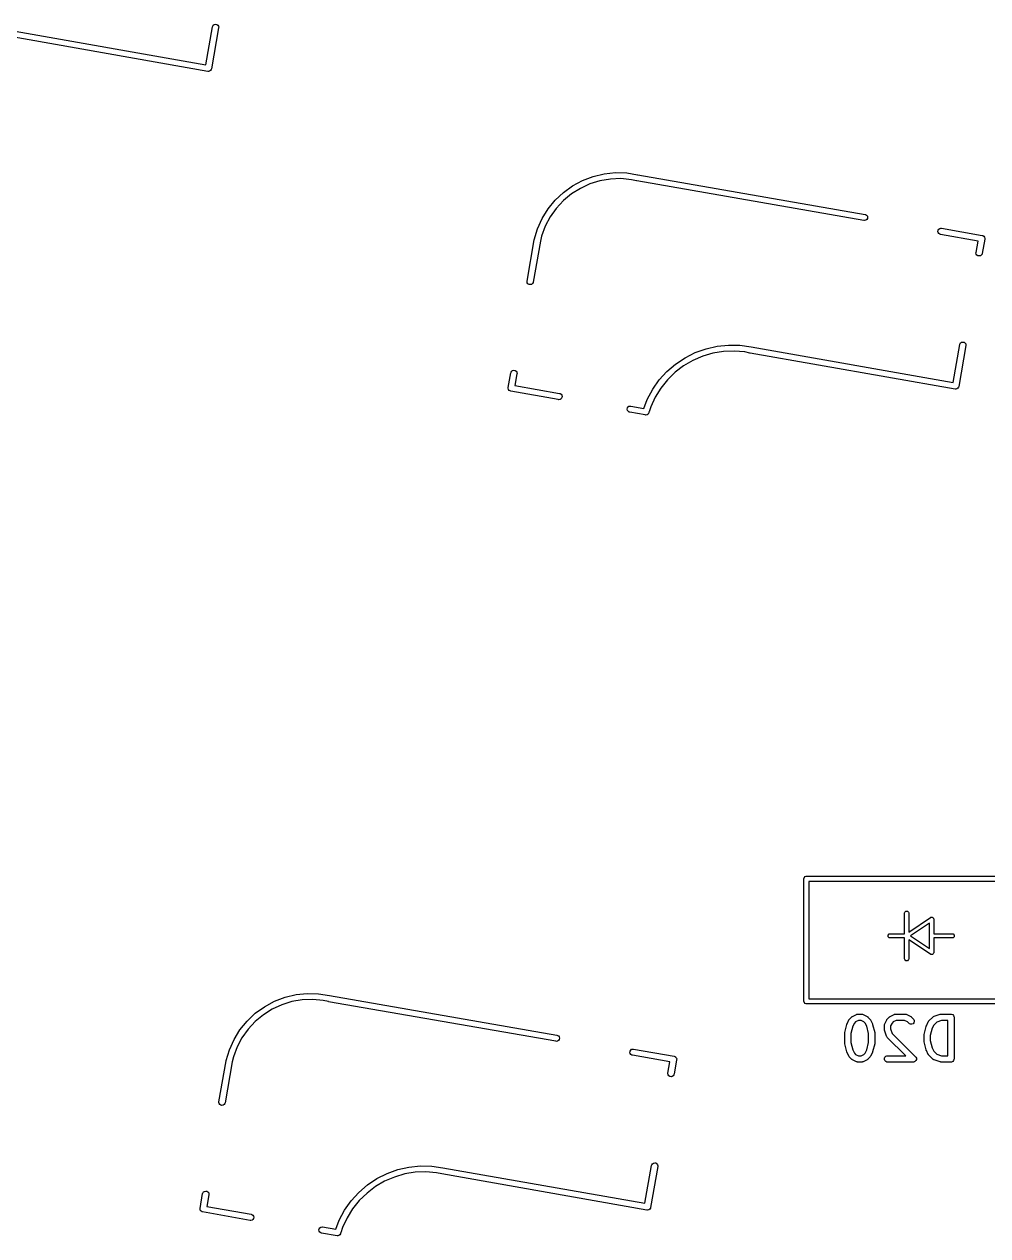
# Model space of a CAD drawing. Extents: x 2.6 to 14.1, y -9.2 to -3.9.
# Drawn here: x 5.356 to 6.267, y -7.69 to -6.544 of the extents above; entities that cross this region are included whole.
import ezdxf

# ---------------------------------------------------------------- set-up
doc = ezdxf.new("R2010")
doc.units = 0
doc.header["$MEASUREMENT"] = 0
doc.layers.add('BLACK', color=7, linetype='CONTINUOUS')

msp = doc.modelspace()

# ---------------------------------------------------------------- linework, layer by layer
at = {"layer": 'BLACK', "linetype": 'CONTINUOUS'}
for p, q in [((5.3367, -6.5487), (5.5277, -6.5824)), ((5.5277, -6.5824), (5.534, -6.5465)), ((5.5398, -6.5476), (5.533, -6.5863)), ((5.534, -6.5465), (5.5342, -6.546)), ((5.5342, -6.546), (5.5348, -6.545)), ((5.5348, -6.545), (5.5357, -6.5443)), ((5.5357, -6.5443), (5.5368, -6.5441)), ((5.5368, -6.5441), (5.538, -6.5443)), ((5.538, -6.5443), (5.539, -6.5449)), ((5.539, -6.5449), (5.5396, -6.5458)), ((5.5396, -6.5458), (5.5399, -6.547)), ((5.5399, -6.547), (5.5398, -6.5476)), ((5.5296, -6.5887), (5.3357, -6.5545)), ((5.5328, -6.5869), (5.5322, -6.5879)), ((5.533, -6.5863), (5.5328, -6.5869)), ((5.5301, -6.5888), (5.5296, -6.5887)), ((5.5313, -6.5885), (5.5301, -6.5888)), ((5.5322, -6.5879), (5.5313, -6.5885)), ((5.8839, -6.6918), (5.8939, -6.688)), ((5.8939, -6.688), (5.9043, -6.6855)), ((5.9043, -6.6855), (5.915, -6.6844)), ((5.9202, -6.6901), (5.9102, -6.6905)), ((5.915, -6.6844), (5.9257, -6.6847)), ((5.9301, -6.6911), (5.9202, -6.6901)), ((5.9257, -6.6847), (5.936, -6.6864)), ((5.936, -6.6864), (5.9361, -6.6864)), ((5.9361, -6.6864), (6.151, -6.7239)), ((5.8659, -6.7032), (5.8745, -6.6969)), ((5.8819, -6.6993), (5.8735, -6.7045)), ((5.8745, -6.6969), (5.8839, -6.6918)), ((5.8909, -6.6951), (5.8819, -6.6993)), ((5.9004, -6.6922), (5.8909, -6.6951)), ((5.9102, -6.6905), (5.9004, -6.6922)), ((5.9349, -6.6922), (5.9301, -6.6911)), ((5.935, -6.6922), (5.9349, -6.6922)), ((5.9349, -6.6922), (5.9349, -6.6922)), ((5.9351, -6.6922), (5.935, -6.6922)), ((6.1499, -6.7297), (5.9351, -6.6922)), ((5.8513, -6.7188), (5.8581, -6.7105)), ((5.8581, -6.7105), (5.8659, -6.7032)), ((5.8658, -6.7109), (5.859, -6.7182)), ((5.8735, -6.7045), (5.8658, -6.7109)), ((5.8457, -6.7279), (5.8513, -6.7188)), ((5.859, -6.7182), (5.8533, -6.7263)), ((6.151, -6.7239), (6.1515, -6.724)), ((6.1515, -6.724), (6.1525, -6.7246)), ((6.1525, -6.7246), (6.1532, -6.7256)), ((5.8414, -6.7377), (5.8457, -6.7279)), ((5.8486, -6.7351), (5.8452, -6.7444)), ((5.8533, -6.7263), (5.8486, -6.7351)), ((6.1505, -6.7297), (6.1499, -6.7297)), ((6.1516, -6.7295), (6.1505, -6.7297)), ((6.1526, -6.7288), (6.1516, -6.7295)), ((6.1532, -6.7278), (6.1526, -6.7288)), ((6.1532, -6.7256), (6.1534, -6.7267)), ((6.1534, -6.7267), (6.1532, -6.7278)), ((5.8383, -6.7479), (5.8414, -6.7377)), ((5.8452, -6.7444), (5.8441, -6.7492)), ((6.2199, -6.74), (6.2201, -6.7389)), ((6.2202, -6.7411), (6.2199, -6.74)), ((6.2201, -6.7389), (6.2208, -6.7379)), ((6.2208, -6.7421), (6.2202, -6.7411)), ((6.2208, -6.7379), (6.2217, -6.7373)), ((6.2218, -6.7427), (6.2208, -6.7421)), ((6.2217, -6.7373), (6.2228, -6.737)), ((6.2224, -6.7429), (6.2218, -6.7427)), ((6.2579, -6.7491), (6.2224, -6.7429)), ((6.2228, -6.737), (6.2234, -6.737)), ((6.2234, -6.737), (6.2618, -6.7438)), ((6.2618, -6.7438), (6.2623, -6.744)), ((6.2642, -6.7472), (6.2618, -6.7608)), ((6.2623, -6.744), (6.2633, -6.7446)), ((6.2633, -6.7446), (6.264, -6.7455)), ((6.264, -6.7455), (6.2642, -6.7467)), ((6.2642, -6.7467), (6.2642, -6.7472)), ((5.8314, -6.7869), (5.8383, -6.7481)), ((5.8441, -6.7492), (5.8372, -6.7879)), ((5.8383, -6.748), (5.8383, -6.7479)), ((5.8383, -6.7481), (5.8383, -6.748)), ((6.256, -6.7598), (6.2579, -6.7491)), ((6.2559, -6.7604), (6.256, -6.7598)), ((6.2562, -6.7615), (6.2559, -6.7604)), ((6.2568, -6.7624), (6.2562, -6.7615)), ((6.2578, -6.763), (6.2568, -6.7624)), ((6.2589, -6.7632), (6.2578, -6.763)), ((6.2601, -6.763), (6.2589, -6.7632)), ((6.261, -6.7623), (6.2601, -6.763)), ((6.2616, -6.7614), (6.261, -6.7623)), ((6.2618, -6.7608), (6.2616, -6.7614)), ((5.8314, -6.7874), (5.8314, -6.7869)), ((5.8316, -6.7886), (5.8314, -6.7874)), ((5.8323, -6.7895), (5.8316, -6.7886)), ((5.8333, -6.7901), (5.8323, -6.7895)), ((5.8344, -6.7903), (5.8333, -6.7901)), ((5.8355, -6.7901), (5.8344, -6.7903)), ((5.8365, -6.7894), (5.8355, -6.7901)), ((5.8371, -6.7884), (5.8365, -6.7894)), ((5.8372, -6.7879), (5.8371, -6.7884)), ((6.0007, -6.8509), (6.0112, -6.8485)), ((6.0112, -6.8485), (6.0219, -6.8475)), ((6.0219, -6.8475), (6.0327, -6.8477)), ((6.0327, -6.8477), (6.0432, -6.8492)), ((6.0432, -6.8492), (6.0433, -6.8492)), ((6.0433, -6.8492), (6.2343, -6.8829)), ((6.2343, -6.8829), (6.2406, -6.847)), ((6.2464, -6.848), (6.2396, -6.8868)), ((6.2406, -6.847), (6.2407, -6.8465)), ((6.2407, -6.8465), (6.2414, -6.8455)), ((6.2414, -6.8455), (6.2423, -6.8448)), ((6.2423, -6.8448), (6.2434, -6.8446)), ((6.2434, -6.8446), (6.2446, -6.8448)), ((6.2446, -6.8448), (6.2455, -6.8454)), ((6.2455, -6.8454), (6.2462, -6.8463)), ((6.2462, -6.8463), (6.2464, -6.8475)), ((6.2464, -6.8475), (6.2464, -6.848)), ((5.9719, -6.8655), (5.9809, -6.8595)), ((5.9882, -6.862), (5.9795, -6.8671)), ((5.9809, -6.8595), (5.9905, -6.8546)), ((5.9975, -6.858), (5.9882, -6.862)), ((5.9905, -6.8546), (6.0007, -6.8509)), ((6.0072, -6.8552), (5.9975, -6.858)), ((6.0171, -6.8536), (6.0072, -6.8552)), ((6.0272, -6.8532), (6.0171, -6.8536)), ((6.0373, -6.854), (6.0272, -6.8532)), ((6.0422, -6.855), (6.0373, -6.854)), ((6.0423, -6.855), (6.0422, -6.855)), ((6.0422, -6.855), (6.0422, -6.855)), ((6.0422, -6.855), (6.0422, -6.855)), ((6.2361, -6.8892), (6.0423, -6.855)), ((5.8137, -6.8877), (5.8161, -6.8737)), ((5.8161, -6.8737), (5.8163, -6.8732)), ((5.8163, -6.8732), (5.8169, -6.8722)), ((5.8169, -6.8722), (5.8178, -6.8715)), ((5.8178, -6.8715), (5.819, -6.8713)), ((5.819, -6.8713), (5.8201, -6.8715)), ((5.8201, -6.8715), (5.8211, -6.8721)), ((5.8211, -6.8721), (5.8217, -6.873)), ((5.8217, -6.873), (5.822, -6.8742)), ((5.9565, -6.8805), (5.9637, -6.8725)), ((5.9637, -6.8725), (5.9719, -6.8655)), ((5.9714, -6.8732), (5.9642, -6.8803)), ((5.9795, -6.8671), (5.9714, -6.8732)), ((5.8219, -6.8747), (5.82, -6.8858)), ((5.822, -6.8742), (5.8219, -6.8747)), ((5.9502, -6.8893), (5.9565, -6.8805)), ((5.9642, -6.8803), (5.9579, -6.8881)), ((5.8136, -6.8882), (5.8137, -6.8877)), ((5.8139, -6.8894), (5.8136, -6.8882)), ((5.8145, -6.8903), (5.8139, -6.8894)), ((5.8155, -6.8909), (5.8145, -6.8903)), ((5.8161, -6.8911), (5.8155, -6.8909)), ((5.861, -6.899), (5.8161, -6.8911)), ((5.82, -6.8858), (5.8621, -6.8932)), ((5.8621, -6.8932), (5.8626, -6.8934)), ((5.8626, -6.8934), (5.8636, -6.894)), ((5.8636, -6.894), (5.8642, -6.8949)), ((5.8642, -6.8949), (5.8645, -6.8961)), ((5.8645, -6.8961), (5.8643, -6.8972)), ((5.9451, -6.8988), (5.9502, -6.8893)), ((5.9579, -6.8881), (5.9526, -6.8967)), ((6.2367, -6.8893), (6.2361, -6.8892)), ((6.2378, -6.889), (6.2367, -6.8893)), ((6.2388, -6.8883), (6.2378, -6.889)), ((6.2394, -6.8874), (6.2388, -6.8883)), ((6.2396, -6.8868), (6.2394, -6.8874)), ((5.8616, -6.8991), (5.861, -6.899)), ((5.8627, -6.8988), (5.8616, -6.8991)), ((5.8637, -6.8982), (5.8627, -6.8988)), ((5.8643, -6.8972), (5.8637, -6.8982)), ((5.9261, -6.9081), (5.9263, -6.9069)), ((5.9263, -6.9092), (5.9261, -6.9081)), ((5.9263, -6.9069), (5.9269, -6.906)), ((5.9269, -6.906), (5.9278, -6.9053)), ((5.9278, -6.9053), (5.9289, -6.9051)), ((5.9289, -6.9051), (5.9295, -6.9051)), ((5.9295, -6.9051), (5.9418, -6.9073)), ((5.9418, -6.9073), (5.9451, -6.8988)), ((5.9484, -6.9059), (5.9468, -6.9107)), ((5.9526, -6.8967), (5.9484, -6.9059)), ((5.927, -6.9101), (5.9263, -6.9092)), ((5.9279, -6.9108), (5.927, -6.9101)), ((5.9285, -6.9109), (5.9279, -6.9108)), ((5.9432, -6.9135), (5.9285, -6.9109)), ((5.9438, -6.9136), (5.9432, -6.9135)), ((5.9449, -6.9133), (5.9438, -6.9136)), ((5.9459, -6.9127), (5.9449, -6.9133)), ((5.9465, -6.9117), (5.9459, -6.9127)), ((5.9466, -6.911), (5.9465, -6.9117)), ((5.9468, -6.9107), (5.9466, -6.911)), ((5.9468, -6.9107), (5.9468, -6.9107)), ((6.0931, -7.3522), (6.0933, -7.3513)), ((6.0931, -7.4679), (6.0931, -7.3522)), ((6.0933, -7.3513), (6.0945, -7.35)), ((6.0945, -7.35), (6.0954, -7.3498)), ((6.0954, -7.3498), (6.3096, -7.3498)), ((6.3096, -7.3546), (6.0978, -7.3546)), ((6.0978, -7.3546), (6.0978, -7.4656)), ((6.1884, -7.3845), (6.1885, -7.3837)), ((6.1884, -7.4042), (6.1884, -7.3845)), ((6.1885, -7.3837), (6.1896, -7.3827)), ((6.1896, -7.3827), (6.1911, -7.3827)), ((6.1911, -7.3827), (6.1921, -7.3837)), ((6.1921, -7.3837), (6.1923, -7.3845)), ((6.1923, -7.3845), (6.1923, -7.4025)), ((6.1923, -7.4025), (6.2128, -7.3887)), ((6.2128, -7.3887), (6.2131, -7.3886)), ((6.2131, -7.3886), (6.2132, -7.3886)), ((6.2132, -7.3886), (6.2133, -7.3886)), ((6.2133, -7.3886), (6.2136, -7.3885)), ((6.2136, -7.3885), (6.2141, -7.3886)), ((6.2141, -7.3886), (6.2147, -7.3886)), ((6.2147, -7.3886), (6.2148, -7.3887)), ((6.2148, -7.3887), (6.215, -7.3888)), ((6.215, -7.3888), (6.2154, -7.3892)), ((6.2154, -7.3892), (6.2158, -7.3896)), ((6.212, -7.3941), (6.1939, -7.4061)), ((6.212, -7.4182), (6.212, -7.3941)), ((6.2158, -7.3896), (6.2158, -7.3899)), ((6.2158, -7.3899), (6.2159, -7.39)), ((6.2159, -7.39), (6.2159, -7.3901)), ((6.2159, -7.3901), (6.2159, -7.3904)), ((6.2159, -7.3904), (6.2159, -7.4042)), ((6.1728, -7.4054), (6.1738, -7.4043)), ((6.1728, -7.4069), (6.1728, -7.4054)), ((6.1738, -7.408), (6.1728, -7.4069)), ((6.1738, -7.4043), (6.1746, -7.4042)), ((6.1746, -7.4081), (6.1738, -7.408)), ((6.1746, -7.4042), (6.1884, -7.4042)), ((6.1884, -7.4081), (6.1746, -7.4081)), ((6.1884, -7.4278), (6.1884, -7.4081)), ((6.2128, -7.4235), (6.1923, -7.4098)), ((6.1923, -7.4098), (6.1923, -7.4278)), ((6.1939, -7.4061), (6.212, -7.4182)), ((6.2159, -7.4042), (6.2336, -7.4042)), ((6.2336, -7.4081), (6.2159, -7.4081)), ((6.2159, -7.4081), (6.2159, -7.4219)), ((6.2336, -7.4042), (6.2344, -7.4043)), ((6.2344, -7.408), (6.2336, -7.4081)), ((6.2344, -7.4043), (6.2354, -7.4054)), ((6.2354, -7.4069), (6.2344, -7.408)), ((6.2354, -7.4054), (6.2354, -7.4069)), ((6.2131, -7.4236), (6.2128, -7.4235)), ((6.2132, -7.4237), (6.2131, -7.4236)), ((6.2148, -7.4236), (6.2147, -7.4237)), ((6.215, -7.4235), (6.2148, -7.4236)), ((6.2154, -7.423), (6.215, -7.4235)), ((6.2158, -7.4226), (6.2154, -7.423)), ((6.2159, -7.4223), (6.2158, -7.4223)), ((6.2158, -7.4223), (6.2158, -7.4226)), ((6.2159, -7.4219), (6.2159, -7.4222)), ((6.2159, -7.4222), (6.2159, -7.4223)), ((6.1885, -7.4285), (6.1884, -7.4278)), ((6.1896, -7.4296), (6.1885, -7.4285)), ((6.1911, -7.4296), (6.1896, -7.4296)), ((6.1921, -7.4285), (6.1911, -7.4296)), ((6.1923, -7.4278), (6.1921, -7.4285)), ((6.2133, -7.4237), (6.2132, -7.4237)), ((6.2136, -7.4238), (6.2133, -7.4237)), ((6.2141, -7.4237), (6.2136, -7.4238)), ((6.2147, -7.4237), (6.2141, -7.4237)), ((5.5832, -7.4731), (5.5926, -7.468)), ((5.5926, -7.468), (5.6026, -7.4642)), ((5.6091, -7.4683), (5.5996, -7.4713)), ((5.6026, -7.4642), (5.613, -7.4617)), ((5.6189, -7.4667), (5.6091, -7.4683)), ((5.613, -7.4617), (5.6236, -7.4606)), ((5.6288, -7.4663), (5.6189, -7.4667)), ((5.6236, -7.4606), (5.6343, -7.4609)), ((5.6387, -7.4672), (5.6288, -7.4663)), ((5.6343, -7.4609), (5.6446, -7.4625)), ((5.6436, -7.4683), (5.6387, -7.4672)), ((5.6437, -7.4684), (5.6436, -7.4683)), ((5.6436, -7.4683), (5.6436, -7.4683)), ((5.6436, -7.4683), (5.6436, -7.4683)), ((5.8586, -7.5058), (5.6437, -7.4684)), ((5.6446, -7.4625), (5.6447, -7.4625)), ((5.6447, -7.4625), (5.8596, -7.5)), ((6.0933, -7.4688), (6.0931, -7.4679)), ((6.0945, -7.4701), (6.0933, -7.4688)), ((6.0978, -7.4656), (6.3096, -7.4656)), ((5.5667, -7.4867), (5.5745, -7.4793)), ((5.5821, -7.4807), (5.5744, -7.487)), ((5.5745, -7.4793), (5.5832, -7.4731)), ((5.5905, -7.4754), (5.5821, -7.4807)), ((5.5996, -7.4713), (5.5905, -7.4754)), ((6.0954, -7.4703), (6.0945, -7.4701)), ((6.3096, -7.4703), (6.0954, -7.4703)), ((6.139, -7.4823), (6.1428, -7.4805)), ((6.1428, -7.4805), (6.1433, -7.4802)), ((6.1433, -7.4802), (6.1434, -7.4802)), ((6.1434, -7.4802), (6.1435, -7.4802)), ((6.1435, -7.4802), (6.1441, -7.4801)), ((6.1441, -7.4801), (6.1479, -7.4801)), ((6.1479, -7.4801), (6.1484, -7.4802)), ((6.1484, -7.4802), (6.1485, -7.4802)), ((6.1485, -7.4802), (6.1486, -7.4802)), ((6.1486, -7.4802), (6.1492, -7.4805)), ((6.1492, -7.4805), (6.1529, -7.4823)), ((6.1747, -7.4823), (6.1784, -7.4805)), ((6.1784, -7.4805), (6.1789, -7.4802)), ((6.1789, -7.4802), (6.1791, -7.4802)), ((6.1791, -7.4802), (6.1792, -7.4802)), ((6.1792, -7.4802), (6.1797, -7.4801)), ((6.1797, -7.4801), (6.1891, -7.4801)), ((6.1891, -7.4801), (6.1897, -7.4802)), ((6.1897, -7.4802), (6.1898, -7.4802)), ((6.1898, -7.4802), (6.1899, -7.4802)), ((6.1899, -7.4802), (6.1904, -7.4805)), ((6.1904, -7.4805), (6.1942, -7.4823)), ((6.2163, -7.4822), (6.2219, -7.4803)), ((6.2219, -7.4803), (6.2222, -7.4802)), ((6.2222, -7.4802), (6.2223, -7.4802)), ((6.2223, -7.4802), (6.2224, -7.4802)), ((6.2224, -7.4802), (6.2225, -7.4802)), ((6.2225, -7.4802), (6.2226, -7.4802)), ((6.2226, -7.4802), (6.2228, -7.4801)), ((6.2228, -7.4801), (6.2322, -7.4801)), ((6.2322, -7.4801), (6.2328, -7.4802)), ((6.2328, -7.4802), (6.2339, -7.4806)), ((6.2339, -7.4806), (6.2347, -7.4815)), ((5.56, -7.495), (5.5667, -7.4867)), ((5.5744, -7.487), (5.5677, -7.4943)), ((6.1319, -7.4974), (6.1337, -7.4899)), ((6.1337, -7.4899), (6.1338, -7.4898)), ((6.1338, -7.4898), (6.1339, -7.4896)), ((6.1338, -7.4898), (6.1338, -7.4898)), ((6.1339, -7.4896), (6.1339, -7.4893)), ((6.1339, -7.4893), (6.1339, -7.4893)), ((6.1339, -7.4893), (6.134, -7.4893)), ((6.134, -7.4893), (6.1358, -7.4855)), ((6.1358, -7.4855), (6.136, -7.4853)), ((6.136, -7.4852), (6.1361, -7.4851)), ((6.136, -7.4853), (6.136, -7.4852)), ((6.1361, -7.4851), (6.1361, -7.485)), ((6.1361, -7.485), (6.1362, -7.485)), ((6.1362, -7.485), (6.1364, -7.4848)), ((6.1364, -7.4848), (6.1383, -7.4829)), ((6.1394, -7.4916), (6.1377, -7.4985)), ((6.1383, -7.4829), (6.1385, -7.4827)), ((6.1385, -7.4827), (6.1385, -7.4826)), ((6.1385, -7.4826), (6.1386, -7.4826)), ((6.1386, -7.4826), (6.1387, -7.4825)), ((6.1387, -7.4825), (6.1388, -7.4825)), ((6.1388, -7.4825), (6.139, -7.4823)), ((6.1409, -7.4886), (6.1394, -7.4916)), ((6.1421, -7.4874), (6.1409, -7.4886)), ((6.1448, -7.486), (6.1421, -7.4874)), ((6.1472, -7.486), (6.1448, -7.486)), ((6.1499, -7.4874), (6.1472, -7.486)), ((6.1511, -7.4886), (6.1499, -7.4874)), ((6.1526, -7.4916), (6.1511, -7.4886)), ((6.1543, -7.4985), (6.1526, -7.4916)), ((6.1529, -7.4823), (6.1532, -7.4825)), ((6.1532, -7.4825), (6.1532, -7.4825)), ((6.1532, -7.4825), (6.1533, -7.4826)), ((6.1533, -7.4826), (6.1534, -7.4826)), ((6.1534, -7.4826), (6.1535, -7.4827)), ((6.1535, -7.4827), (6.1537, -7.4829)), ((6.1537, -7.4829), (6.1556, -7.4848)), ((6.1556, -7.4848), (6.1558, -7.485)), ((6.1558, -7.485), (6.1558, -7.485)), ((6.1558, -7.485), (6.1559, -7.4851)), ((6.1559, -7.4851), (6.1559, -7.4852)), ((6.1559, -7.4852), (6.156, -7.4853)), ((6.156, -7.4853), (6.1561, -7.4855)), ((6.1561, -7.4855), (6.158, -7.4893)), ((6.158, -7.4893), (6.158, -7.4893)), ((6.158, -7.4893), (6.158, -7.4893)), ((6.158, -7.4893), (6.1581, -7.4896)), ((6.1581, -7.4896), (6.1582, -7.4898)), ((6.1582, -7.4898), (6.1582, -7.4898)), ((6.1582, -7.4898), (6.1582, -7.4899)), ((6.1582, -7.4899), (6.1601, -7.4974)), ((6.1693, -7.49), (6.1694, -7.4899)), ((6.1693, -7.4906), (6.1693, -7.49)), ((6.1693, -7.4943), (6.1693, -7.4906)), ((6.1694, -7.4898), (6.1696, -7.4893)), ((6.1694, -7.4899), (6.1694, -7.4898)), ((6.1696, -7.4893), (6.1715, -7.4855)), ((6.1715, -7.4855), (6.1716, -7.4853)), ((6.1716, -7.4852), (6.1717, -7.4851)), ((6.1716, -7.4853), (6.1716, -7.4852)), ((6.1717, -7.4851), (6.1718, -7.485)), ((6.1718, -7.485), (6.172, -7.4848)), ((6.1718, -7.485), (6.1718, -7.485)), ((6.172, -7.4848), (6.1739, -7.4829)), ((6.1739, -7.4829), (6.1741, -7.4827)), ((6.1741, -7.4827), (6.1742, -7.4826)), ((6.1742, -7.4826), (6.1743, -7.4826)), ((6.1743, -7.4826), (6.1743, -7.4825)), ((6.1743, -7.4825), (6.1744, -7.4825)), ((6.1744, -7.4825), (6.1747, -7.4823)), ((6.1765, -7.4886), (6.1752, -7.4913)), ((6.1752, -7.4913), (6.1752, -7.4939)), ((6.1777, -7.4874), (6.1765, -7.4886)), ((6.1804, -7.486), (6.1777, -7.4874)), ((6.1884, -7.486), (6.1804, -7.486)), ((6.1911, -7.4874), (6.1884, -7.486)), ((6.1926, -7.4889), (6.1911, -7.4874)), ((6.1931, -7.4893), (6.1926, -7.4889)), ((6.1941, -7.4897), (6.1931, -7.4893)), ((6.1953, -7.4897), (6.1941, -7.4897)), ((6.1942, -7.4823), (6.1944, -7.4825)), ((6.1944, -7.4825), (6.1945, -7.4825)), ((6.1945, -7.4825), (6.1946, -7.4826)), ((6.1946, -7.4826), (6.1947, -7.4826)), ((6.1947, -7.4826), (6.1947, -7.4827)), ((6.1947, -7.4827), (6.1949, -7.4829)), ((6.1949, -7.4829), (6.1968, -7.4848)), ((6.1964, -7.4893), (6.1953, -7.4897)), ((6.1972, -7.4885), (6.1964, -7.4893)), ((6.1968, -7.4848), (6.1972, -7.4852)), ((6.1972, -7.4852), (6.1976, -7.4863)), ((6.1976, -7.4874), (6.1972, -7.4885)), ((6.1976, -7.4863), (6.1976, -7.4874)), ((6.2069, -7.4993), (6.2087, -7.4918)), ((6.2087, -7.4917), (6.2088, -7.4914)), ((6.2087, -7.4918), (6.2087, -7.4917)), ((6.2087, -7.4917), (6.2087, -7.4917)), ((6.2088, -7.4914), (6.2089, -7.4912)), ((6.2089, -7.4912), (6.209, -7.4911)), ((6.2089, -7.4912), (6.2089, -7.4912)), ((6.209, -7.4911), (6.2108, -7.4874)), ((6.2108, -7.4874), (6.211, -7.4872)), ((6.211, -7.4871), (6.2111, -7.487)), ((6.211, -7.4872), (6.211, -7.4871)), ((6.2111, -7.487), (6.2111, -7.4869)), ((6.2111, -7.4869), (6.2112, -7.4869)), ((6.2112, -7.4869), (6.2114, -7.4866)), ((6.2114, -7.4866), (6.2151, -7.4829)), ((6.2159, -7.4905), (6.2144, -7.4935)), ((6.2151, -7.4829), (6.2156, -7.4825)), ((6.2156, -7.4825), (6.2157, -7.4825)), ((6.2157, -7.4825), (6.2158, -7.4824)), ((6.2158, -7.4824), (6.2163, -7.4822)), ((6.2188, -7.4876), (6.2159, -7.4905)), ((6.2233, -7.486), (6.2188, -7.4876)), ((6.2293, -7.486), (6.2233, -7.486)), ((6.2293, -7.5195), (6.2293, -7.486)), ((6.2347, -7.4815), (6.2351, -7.4825)), ((6.2351, -7.4825), (6.2352, -7.4831)), ((6.2352, -7.4831), (6.2352, -7.5225)), ((5.5544, -7.5041), (5.56, -7.495)), ((5.5619, -7.5024), (5.5573, -7.5112)), ((5.5677, -7.4943), (5.5619, -7.5024)), ((5.8596, -7.5), (5.8601, -7.5002)), ((5.8601, -7.5002), (5.8611, -7.5008)), ((5.8611, -7.5008), (5.8618, -7.5017)), ((5.8618, -7.5017), (5.862, -7.5029)), ((5.862, -7.5029), (5.8618, -7.504)), ((6.1318, -7.4977), (6.1318, -7.4975)), ((6.1318, -7.4975), (6.1319, -7.4975)), ((6.1318, -7.4979), (6.1318, -7.4977)), ((6.1318, -7.498), (6.1318, -7.4979)), ((6.1318, -7.4981), (6.1318, -7.498)), ((6.1318, -7.5075), (6.1318, -7.4981)), ((6.1319, -7.4975), (6.1319, -7.4974)), ((6.1377, -7.4985), (6.1377, -7.5071)), ((6.1543, -7.5071), (6.1543, -7.4985)), ((6.1601, -7.4974), (6.1601, -7.4975)), ((6.1601, -7.4975), (6.1601, -7.4975)), ((6.1601, -7.4975), (6.1601, -7.4977)), ((6.1601, -7.4977), (6.1602, -7.4979)), ((6.1602, -7.4979), (6.1602, -7.498)), ((6.1602, -7.498), (6.1602, -7.4981)), ((6.1602, -7.4981), (6.1602, -7.5075)), ((6.1693, -7.4946), (6.1693, -7.4943)), ((6.1693, -7.4947), (6.1693, -7.4946)), ((6.1693, -7.4948), (6.1693, -7.4947)), ((6.1693, -7.4949), (6.1693, -7.4948)), ((6.1694, -7.495), (6.1693, -7.4949)), ((6.1694, -7.4953), (6.1694, -7.495)), ((6.1713, -7.5009), (6.1694, -7.4953)), ((6.1715, -7.5014), (6.1713, -7.5009)), ((6.1716, -7.5015), (6.1715, -7.5014)), ((6.1716, -7.5016), (6.1716, -7.5015)), ((6.172, -7.5021), (6.1716, -7.5016)), ((6.1895, -7.5195), (6.172, -7.5021)), ((6.1752, -7.4939), (6.1767, -7.4984)), ((6.1767, -7.4984), (6.1987, -7.5204)), ((6.2068, -7.4994), (6.2069, -7.4993)), ((6.2068, -7.4996), (6.2068, -7.4994)), ((6.2068, -7.4994), (6.2068, -7.4994)), ((6.2068, -7.4998), (6.2068, -7.4996)), ((6.2068, -7.4999), (6.2068, -7.4998)), ((6.2068, -7.5), (6.2068, -7.4999)), ((6.2068, -7.5056), (6.2068, -7.5)), ((6.2144, -7.4935), (6.2127, -7.5003)), ((6.2127, -7.5003), (6.2127, -7.5052)), ((5.5469, -7.5241), (5.55, -7.5139)), ((5.55, -7.5139), (5.5544, -7.5041)), ((5.5573, -7.5112), (5.5538, -7.5206)), ((5.8592, -7.5059), (5.8586, -7.5058)), ((5.8603, -7.5056), (5.8592, -7.5059)), ((5.8612, -7.505), (5.8603, -7.5056)), ((5.8618, -7.504), (5.8612, -7.505)), ((5.9286, -7.5162), (5.9288, -7.515)), ((5.9288, -7.515), (5.9294, -7.5141)), ((5.9294, -7.5141), (5.9303, -7.5134)), ((5.9303, -7.5134), (5.9315, -7.5132)), ((5.9315, -7.5132), (5.932, -7.5132)), ((5.932, -7.5132), (5.9704, -7.52)), ((6.1318, -7.5076), (6.1318, -7.5075)), ((6.1318, -7.5078), (6.1318, -7.5076)), ((6.1318, -7.5076), (6.1318, -7.5076)), ((6.1318, -7.508), (6.1318, -7.5078)), ((6.1319, -7.5081), (6.1318, -7.508)), ((6.1319, -7.5082), (6.1319, -7.5081)), ((6.1337, -7.5157), (6.1319, -7.5082)), ((6.1377, -7.5071), (6.1394, -7.5139)), ((6.1394, -7.5139), (6.1409, -7.517)), ((6.1511, -7.517), (6.1526, -7.5139)), ((6.1526, -7.5139), (6.1543, -7.5071)), ((6.1601, -7.5082), (6.1582, -7.5157)), ((6.1602, -7.5076), (6.1601, -7.5078)), ((6.1601, -7.5078), (6.1601, -7.508)), ((6.1601, -7.508), (6.1601, -7.5081)), ((6.1601, -7.5081), (6.1601, -7.5082)), ((6.1602, -7.5075), (6.1602, -7.5076)), ((6.1602, -7.5076), (6.1602, -7.5076)), ((6.2068, -7.5057), (6.2068, -7.5056)), ((6.2068, -7.506), (6.2068, -7.5057)), ((6.2068, -7.5057), (6.2068, -7.5057)), ((6.2068, -7.5062), (6.2068, -7.506)), ((6.2069, -7.5063), (6.2068, -7.5062)), ((6.2068, -7.5062), (6.2068, -7.5062)), ((6.2087, -7.5138), (6.2069, -7.5063)), ((6.2087, -7.5139), (6.2087, -7.5138)), ((6.2088, -7.5141), (6.2087, -7.5139)), ((6.2087, -7.5139), (6.2087, -7.5139)), ((6.2089, -7.5144), (6.2088, -7.5141)), ((6.209, -7.5144), (6.2089, -7.5144)), ((6.2089, -7.5144), (6.2089, -7.5144)), ((6.2108, -7.5182), (6.209, -7.5144)), ((6.2127, -7.5052), (6.2144, -7.5121)), ((6.2144, -7.5121), (6.2159, -7.5151)), ((6.2159, -7.5151), (6.2188, -7.518)), ((5.5401, -7.563), (5.5469, -7.5242)), ((5.5527, -7.5253), (5.5459, -7.564)), ((5.5469, -7.5242), (5.5469, -7.5241)), ((5.5469, -7.5241), (5.5469, -7.5241)), ((5.5538, -7.5206), (5.5527, -7.5253)), ((5.9288, -7.5173), (5.9286, -7.5162)), ((5.9295, -7.5182), (5.9288, -7.5173)), ((5.9304, -7.5189), (5.9295, -7.5182)), ((5.931, -7.519), (5.9304, -7.5189)), ((5.9665, -7.5253), (5.931, -7.519)), ((5.9646, -7.5359), (5.9665, -7.5253)), ((5.9704, -7.52), (5.971, -7.5201)), ((5.9728, -7.5234), (5.9704, -7.537)), ((5.971, -7.5201), (5.9717, -7.5206)), ((5.9717, -7.5206), (5.9719, -7.5207)), ((5.9719, -7.5207), (5.9726, -7.5217)), ((5.9726, -7.5217), (5.9729, -7.5228)), ((5.9729, -7.5228), (5.9728, -7.5234)), ((6.1338, -7.5157), (6.1337, -7.5157)), ((6.1339, -7.516), (6.1338, -7.5157)), ((6.1338, -7.5157), (6.1338, -7.5157)), ((6.1339, -7.5162), (6.1339, -7.516)), ((6.134, -7.5163), (6.1339, -7.5162)), ((6.1339, -7.5162), (6.1339, -7.5162)), ((6.1358, -7.52), (6.134, -7.5163)), ((6.136, -7.5203), (6.1358, -7.52)), ((6.136, -7.5204), (6.136, -7.5203)), ((6.1361, -7.5204), (6.136, -7.5204)), ((6.1361, -7.5205), (6.1361, -7.5204)), ((6.1362, -7.5206), (6.1361, -7.5205)), ((6.1364, -7.5208), (6.1362, -7.5206)), ((6.1383, -7.5227), (6.1364, -7.5208)), ((6.1385, -7.5229), (6.1383, -7.5227)), ((6.1386, -7.523), (6.1385, -7.5229)), ((6.1385, -7.5229), (6.1385, -7.5229)), ((6.1387, -7.523), (6.1386, -7.523)), ((6.1388, -7.5231), (6.1387, -7.523)), ((6.139, -7.5232), (6.1388, -7.5231)), ((6.1428, -7.5251), (6.139, -7.5232)), ((6.1409, -7.517), (6.1421, -7.5182)), ((6.1421, -7.5182), (6.1448, -7.5195)), ((6.1433, -7.5253), (6.1428, -7.5251)), ((6.1434, -7.5253), (6.1433, -7.5253)), ((6.1435, -7.5254), (6.1434, -7.5253)), ((6.1441, -7.5254), (6.1435, -7.5254)), ((6.1479, -7.5254), (6.1441, -7.5254)), ((6.1448, -7.5195), (6.1472, -7.5195)), ((6.1472, -7.5195), (6.1499, -7.5182)), ((6.1484, -7.5254), (6.1479, -7.5254)), ((6.1485, -7.5253), (6.1484, -7.5254)), ((6.1486, -7.5253), (6.1485, -7.5253)), ((6.1492, -7.5251), (6.1486, -7.5253)), ((6.1529, -7.5232), (6.1492, -7.5251)), ((6.1499, -7.5182), (6.1511, -7.517)), ((6.1532, -7.5231), (6.1529, -7.5232)), ((6.1533, -7.523), (6.1532, -7.523)), ((6.1532, -7.523), (6.1532, -7.5231)), ((6.1534, -7.5229), (6.1533, -7.523)), ((6.1535, -7.5229), (6.1534, -7.5229)), ((6.1537, -7.5227), (6.1535, -7.5229)), ((6.1556, -7.5208), (6.1537, -7.5227)), ((6.1558, -7.5206), (6.1556, -7.5208)), ((6.1559, -7.5204), (6.1558, -7.5205)), ((6.1558, -7.5205), (6.1558, -7.5206)), ((6.156, -7.5203), (6.1559, -7.5204)), ((6.1559, -7.5204), (6.1559, -7.5204)), ((6.1561, -7.52), (6.156, -7.5203)), ((6.158, -7.5163), (6.1561, -7.52)), ((6.1581, -7.516), (6.158, -7.5162)), ((6.158, -7.5162), (6.158, -7.5162)), ((6.158, -7.5162), (6.158, -7.5163)), ((6.1582, -7.5157), (6.1581, -7.516)), ((6.1582, -7.5157), (6.1582, -7.5157)), ((6.1582, -7.5157), (6.1582, -7.5157)), ((6.1693, -7.5219), (6.1698, -7.5208)), ((6.1693, -7.523), (6.1693, -7.5219)), ((6.1698, -7.5241), (6.1693, -7.523)), ((6.1698, -7.5208), (6.1706, -7.52)), ((6.1706, -7.5249), (6.1698, -7.5241)), ((6.1706, -7.52), (6.1717, -7.5196)), ((6.1717, -7.5254), (6.1706, -7.5249)), ((6.1717, -7.5196), (6.1722, -7.5195)), ((6.1722, -7.5254), (6.1717, -7.5254)), ((6.1722, -7.5195), (6.1895, -7.5195)), ((6.1966, -7.5254), (6.1722, -7.5254)), ((6.1972, -7.5254), (6.1966, -7.5254)), ((6.1975, -7.5252), (6.1972, -7.5254)), ((6.1982, -7.5249), (6.1975, -7.5252)), ((6.1991, -7.5241), (6.1982, -7.5249)), ((6.1987, -7.5204), (6.1991, -7.5208)), ((6.1991, -7.5208), (6.1995, -7.5219)), ((6.1995, -7.523), (6.1991, -7.5241)), ((6.1995, -7.5219), (6.1995, -7.523)), ((6.211, -7.5184), (6.2108, -7.5182)), ((6.211, -7.5185), (6.211, -7.5184)), ((6.2111, -7.5186), (6.211, -7.5185)), ((6.2111, -7.5187), (6.2111, -7.5186)), ((6.2112, -7.5187), (6.2111, -7.5187)), ((6.2114, -7.5189), (6.2112, -7.5187)), ((6.2151, -7.5227), (6.2114, -7.5189)), ((6.2156, -7.523), (6.2151, -7.5227)), ((6.2157, -7.5231), (6.2156, -7.523)), ((6.2158, -7.5232), (6.2157, -7.5231)), ((6.2163, -7.5234), (6.2158, -7.5232)), ((6.2219, -7.5253), (6.2163, -7.5234)), ((6.2188, -7.518), (6.2233, -7.5195)), ((6.2222, -7.5253), (6.2219, -7.5253)), ((6.2223, -7.5254), (6.2222, -7.5253)), ((6.2224, -7.5254), (6.2223, -7.5254)), ((6.2225, -7.5254), (6.2224, -7.5254)), ((6.2226, -7.5254), (6.2225, -7.5254)), ((6.2228, -7.5254), (6.2226, -7.5254)), ((6.2322, -7.5254), (6.2228, -7.5254)), ((6.2233, -7.5195), (6.2293, -7.5195)), ((6.2328, -7.5254), (6.2322, -7.5254)), ((6.2339, -7.5249), (6.2328, -7.5254)), ((6.2347, -7.5241), (6.2339, -7.5249)), ((6.2351, -7.523), (6.2347, -7.5241)), ((6.2352, -7.5225), (6.2351, -7.523)), ((5.9646, -7.5365), (5.9646, -7.5359)), ((5.9648, -7.5376), (5.9646, -7.5365)), ((5.9655, -7.5386), (5.9648, -7.5376)), ((5.9703, -7.5375), (5.9696, -7.5385)), ((5.9704, -7.537), (5.9703, -7.5375)), ((5.9664, -7.5392), (5.9655, -7.5386)), ((5.9676, -7.5394), (5.9664, -7.5392)), ((5.9687, -7.5391), (5.9676, -7.5394)), ((5.9696, -7.5385), (5.9687, -7.5391)), ((5.54, -7.5636), (5.5401, -7.563)), ((5.5403, -7.5647), (5.54, -7.5636)), ((5.5409, -7.5657), (5.5403, -7.5647)), ((5.5419, -7.5663), (5.5409, -7.5657)), ((5.543, -7.5665), (5.5419, -7.5663)), ((5.5442, -7.5662), (5.543, -7.5665)), ((5.5451, -7.5656), (5.5442, -7.5662)), ((5.5457, -7.5646), (5.5451, -7.5656)), ((5.5459, -7.564), (5.5457, -7.5646)), ((5.6991, -7.6307), (5.7093, -7.6271)), ((5.7093, -7.6271), (5.7198, -7.6247)), ((5.7257, -7.6297), (5.7158, -7.6313)), ((5.7198, -7.6247), (5.7306, -7.6236)), ((5.7358, -7.6293), (5.7257, -7.6297)), ((5.7306, -7.6236), (5.7413, -7.6238)), ((5.7459, -7.6301), (5.7358, -7.6293)), ((5.7413, -7.6238), (5.7519, -7.6254)), ((5.7519, -7.6254), (5.7519, -7.6254)), ((5.7519, -7.6254), (5.9429, -7.659)), ((5.9429, -7.659), (5.9492, -7.6232)), ((5.955, -7.6242), (5.9482, -7.663)), ((5.9492, -7.6232), (5.9494, -7.6226)), ((5.9494, -7.6226), (5.95, -7.6216)), ((5.95, -7.6216), (5.9509, -7.621)), ((5.9509, -7.621), (5.9521, -7.6207)), ((5.9521, -7.6207), (5.9532, -7.6209)), ((5.9532, -7.6209), (5.9542, -7.6216)), ((5.9542, -7.6216), (5.9548, -7.6225)), ((5.9548, -7.6225), (5.9551, -7.6236)), ((5.9551, -7.6236), (5.955, -7.6242)), ((5.6805, -7.6416), (5.6895, -7.6356)), ((5.6968, -7.6382), (5.6881, -7.6432)), ((5.6895, -7.6356), (5.6991, -7.6307)), ((5.7061, -7.6342), (5.6968, -7.6382)), ((5.7158, -7.6313), (5.7061, -7.6342)), ((5.7508, -7.6312), (5.7459, -7.6301)), ((5.7509, -7.6312), (5.7508, -7.6312)), ((5.7508, -7.6312), (5.7508, -7.6312)), ((5.7508, -7.6312), (5.7508, -7.6312)), ((5.9448, -7.6654), (5.7509, -7.6312)), ((5.5223, -7.6638), (5.5247, -7.6499)), ((5.5247, -7.6499), (5.5249, -7.6493)), ((5.5249, -7.6493), (5.5255, -7.6483)), ((5.5255, -7.6483), (5.5265, -7.6477)), ((5.5265, -7.6477), (5.5276, -7.6474)), ((5.5276, -7.6474), (5.5287, -7.6476)), ((5.5306, -7.6509), (5.5286, -7.6619)), ((5.5287, -7.6476), (5.5297, -7.6482)), ((5.5297, -7.6482), (5.5304, -7.6492)), ((5.5304, -7.6492), (5.5306, -7.6503)), ((5.5306, -7.6503), (5.5306, -7.6509)), ((5.6651, -7.6567), (5.6723, -7.6487)), ((5.6723, -7.6487), (5.6805, -7.6416)), ((5.6801, -7.6494), (5.6728, -7.6564)), ((5.6881, -7.6432), (5.6801, -7.6494)), ((5.5222, -7.6644), (5.5223, -7.6638)), ((5.5286, -7.6619), (5.5707, -7.6694)), ((5.6589, -7.6655), (5.6651, -7.6567)), ((5.6728, -7.6564), (5.6665, -7.6643)), ((5.948, -7.6635), (5.9474, -7.6645)), ((5.9482, -7.663), (5.948, -7.6635)), ((5.5225, -7.6655), (5.5222, -7.6644)), ((5.5232, -7.6665), (5.5225, -7.6655)), ((5.5241, -7.6671), (5.5232, -7.6665)), ((5.5247, -7.6672), (5.5241, -7.6671)), ((5.5697, -7.6752), (5.5247, -7.6672)), ((5.5702, -7.6752), (5.5697, -7.6752)), ((5.5714, -7.675), (5.5702, -7.6752)), ((5.5707, -7.6694), (5.5712, -7.6695)), ((5.5712, -7.6695), (5.5722, -7.6701)), ((5.5723, -7.6743), (5.5714, -7.675)), ((5.5722, -7.6701), (5.5729, -7.6711)), ((5.5729, -7.6733), (5.5723, -7.6743)), ((5.5729, -7.6711), (5.5731, -7.6722)), ((5.5731, -7.6722), (5.5729, -7.6733)), ((5.6505, -7.6834), (5.6538, -7.675)), ((5.6538, -7.675), (5.6589, -7.6655)), ((5.6612, -7.6729), (5.657, -7.682)), ((5.6665, -7.6643), (5.6612, -7.6729)), ((5.9454, -7.6654), (5.9448, -7.6654)), ((5.9465, -7.6652), (5.9454, -7.6654)), ((5.9474, -7.6645), (5.9465, -7.6652)), ((5.6347, -7.6842), (5.6349, -7.6831)), ((5.6349, -7.6854), (5.6347, -7.6842)), ((5.6349, -7.6831), (5.6355, -7.6821)), ((5.6356, -7.6863), (5.6349, -7.6854)), ((5.6355, -7.6821), (5.6364, -7.6815)), ((5.6366, -7.6869), (5.6356, -7.6863)), ((5.6364, -7.6815), (5.6376, -7.6812)), ((5.6371, -7.6871), (5.6366, -7.6869)), ((5.6519, -7.6897), (5.6371, -7.6871)), ((5.6376, -7.6812), (5.6381, -7.6813)), ((5.6381, -7.6813), (5.6505, -7.6834)), ((5.6555, -7.6869), (5.6552, -7.6872)), ((5.657, -7.682), (5.6555, -7.6869)), ((5.6555, -7.6869), (5.6555, -7.6869)), ((5.6524, -7.6897), (5.6519, -7.6897)), ((5.6536, -7.6895), (5.6524, -7.6897)), ((5.6545, -7.6888), (5.6536, -7.6895)), ((5.6551, -7.6878), (5.6545, -7.6888)), ((5.6552, -7.6872), (5.6551, -7.6878))]:
    msp.add_line(p, q, dxfattribs=at)

doc.saveas('drawing.dxf')
